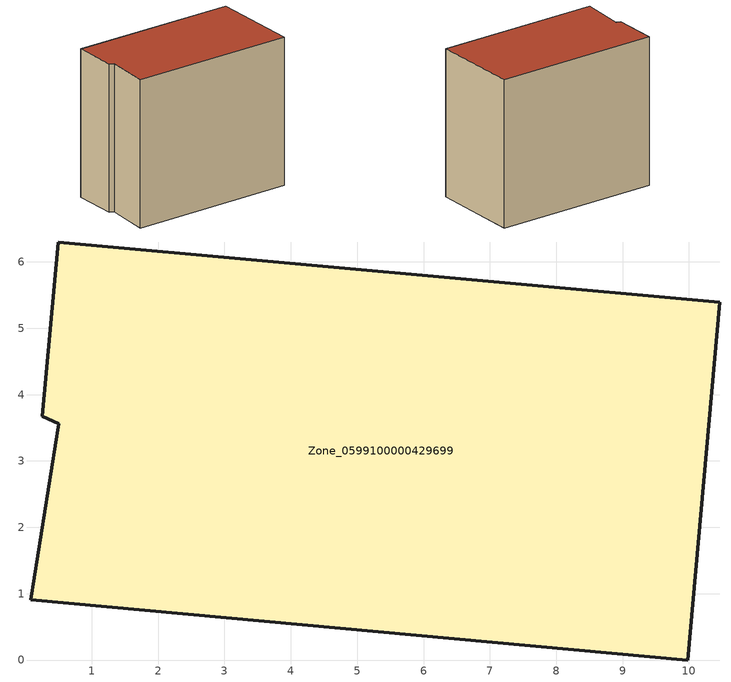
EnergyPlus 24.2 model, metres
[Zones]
Zone_0599100000429699
 floor ground (C_G): 0.08,0.91 0.5,3.56 0.25,3.68 0.49,6.3 10.47,5.39 9.98,0 z0
 wall outside (C_F): 9.98,0 10.47,5.39 0.49,6.3 0.25,3.68 0.5,3.56 0.08,0.91 9.98,0 z0:8.96
 roof outside (C_R): 0.5,3.56 0.08,0.91 9.98,0 10.47,5.39 0.49,6.3 0.25,3.68 z8.96
[BUILDING]
Pand.0599100000429699: North Axis=0; Terrain=City; Loads Convergence Tolerance Value=0.04; Temperature Convergence Tolerance Value=0.4; Solar Distribution=FullExterior; Maximum Number of Warmup Days=25; Minimum Number of Warmup Days=1
[Site:Location]
Rotterdam.The.Hague.AP_ZH_NLD Design_Conditions: Latitude=51.96; Longitude=4.45; Time Zone=1; Elevation=-4.5
[SITE:GROUNDTEMPERATURE:BUILDINGSURFACE]
18, 18, 18, 18, 18, 18, 18, 18, 18, 18, 18, 18
[MATERIAL] Thermal Absorptance=0.9; Solar Absorptance=0.7; Visible Absorptance=0.7
Name | Roughness | Thickness | Conductivity | Density | Specific Heat
G.TI.2006-2014 | MediumSmooth | 0.15 | 0.06 | 540 | 1210
F.TI.2006-2014 | Rough | 0.3 | 0.12 | 1920 | 840
R.TI.2006-2014 | MediumRough | 0.2 | 0.08 | 1500 | 1000
[CONSTRUCTION]
C_G: G.TI.2006-2014
C_F: F.TI.2006-2014
C_R: R.TI.2006-2014
[ZONE]
Zone_0599100000429699: Type=1; Multiplier=1; Ceiling Height=Autocalculate; Volume=Autocalculate; Floor Area=autocalculate; Part of Total Floor Area=Yes
[ZONEINFILTRATION:DESIGNFLOWRATE]
Infil_Zone_0599100000429699: Zone or ZoneList or Space or SpaceList=Zone_0599100000429699; Schedule=AlwaysOn; Design Flow Rate Calculation Method=Flow/Area; Flow Rate per Floor Area=0.0015; Constant Term Coefficient=1; Temperature Term Coefficient=0; Velocity Term Coefficient=0; Velocity Squared Term Coefficient=0
[HVACTEMPLATE:ZONE:IDEALLOADSAIRSYSTEM]
Zone_0599100000429699: Maximum Heating Supply Air Temperature=50; Minimum Cooling Supply Air Temperature=13; Maximum Heating Supply Air Humidity Ratio=0.0156; Minimum Cooling Supply Air Humidity Ratio=0.0077; Heating Limit=NoLimit; Cooling Limit=NoLimit; Dehumidification Control Type=ConstantSensibleHeatRatio; Cooling Sensible Heat Ratio=0.7; Dehumidification Setpoint=60; Humidification Control Type=None; Humidification Setpoint=30; Outdoor Air Method=None; Outdoor Air Flow Rate per Person=0.00944; Outdoor Air Flow Rate per Zone Floor Area=0; Outdoor Air Flow Rate per Zone=0; Demand Controlled Ventilation Type=None; Outdoor Air Economizer Type=NoEconomizer; Heat Recovery Type=None; Sensible Heat Recovery Effectiveness=0.7; Latent Heat Recovery Effectiveness=0.65
[ZONECONTROL:THERMOSTAT]
ThermostatControl_Zone_0599100000429699: Zone or ZoneList=Zone_0599100000429699; Control Type Schedule=DualSetpointControlType; Control 1=Thermostat_Zone_0599100000429699; Temperature Difference Between Cutout And Setpoint=0
[THERMOSTATSETPOINT:DUALSETPOINT]
Thermostat_Zone_0599100000429699: Heating Setpoint Temperature Schedule=HeatingSetpoint_Zone_0599100000429699; Cooling Setpoint Temperature Schedule=CoolingSetpoint_Zone_0599100000429699
[SCHEDULE:COMPACT]
HeatingSetpoint_Zone_0599100000429699: Through: 12/31, For: AllDays, Until: 24:00, 21
CoolingSetpoint_Zone_0599100000429699: Through: 12/31, For: AllDays, Until: 24:00, 24
DualSetpointControlType: Through: 12/31, For: AllDays, Until: 24:00, 4
AlwaysOn: Through: 12/31, For: AllDays, Until: 24:00, 1
